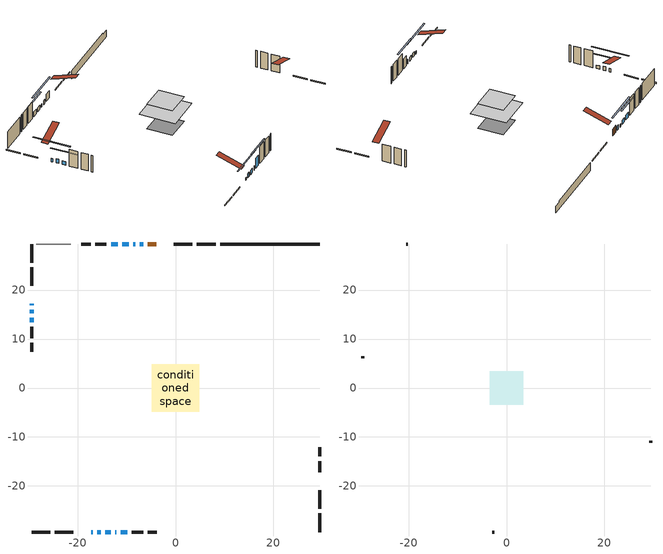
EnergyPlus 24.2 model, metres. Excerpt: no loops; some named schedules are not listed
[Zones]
conditioned space
 floor adiabatic (AdiabaticFloorConstruction): -4.88,-4.88 -4.88,4.88 4.88,4.88 4.88,-4.88 z3.33
 floor foundation (Slab1 construction): -3.42,-3.42 -3.42,3.42 3.42,3.42 3.42,-3.42 z-1.4
 wall outside (RimJoist1 construction): 8.21,29.39 4.38,29.39 / -29.39,-29.39 -25.55,-29.39 / -29.39,29.39 -29.39,25.55 / 29.39,-29.39 29.39,-25.55 z0.89:1.19
 wall outside (RimJoist2 construction): 3.45,29.39 -0.35,29.39 / -24.62,-29.39 -20.83,-29.39 / -29.39,24.62 -29.39,20.83 / 29.39,-24.62 29.39,-20.83 z0.89:1.19
 wall outside (AdiabaticWallConstruction 1): -3.98,29.39 -5.7,29.39 z0.89:2.92
 wall outside (AdiabaticWallConstruction): -6.63,29.39 -7.34,29.39 / -9.53,29.39 -10.83,29.39 / -15.94,-29.39 -15.27,-29.39 / -14.35,-29.39 -13.26,-29.39 / -12.33,-29.39 -12.12,-29.39 / -29.39,15.94 -29.39,15.27 z0.89:2.11; -8.26,29.39 -8.6,29.39 / -17.2,-29.39 -16.86,-29.39 z0.89:1.68; -29.39,17.2 -29.39,16.86 / -29.39,14.35 -29.39,13.4 z0.89:1.9; -11.2,-29.39 -9.82,-29.39 z0.89:3.76; -11.75,29.39 -13.16,29.39 z0.89:2.29
 wall outside (Wall1 construction): -14.09,29.39 -16.39,29.39 / -8.89,-29.39 -6.6,-29.39 / -29.39,12.47 -29.39,10.17 / 29.39,-17.2 29.39,-14.9 z0.89:5.77
 wall outside (Wall2 construction): -17.32,29.39 -19.18,29.39 / -5.67,-29.39 -3.8,-29.39 / -29.39,9.24 -29.39,7.37 / 29.39,-13.97 29.39,-12.1 z0.89:5.77
 wall foundation (FoundationWall1 construction): 9.14,29.39,-1.4 9.14,29.39,0.89 27.36,29.39,0.89 27.36,29.39,0.46 29.39,29.39,0.46 29.39,29.39,-1.4
 wall adiabatic (Wall4 construction): -21.41,29.39 -28.46,29.39 z0.89:5.77
 window (WindowConstruction): -6.63,29.39 -7.33,29.39 z0.89:2.11
 window (WindowConstruction 9): -8.26,29.39 -8.6,29.39 z0.89:1.68
 window (WindowConstruction 10): -17.2,-29.39 -16.86,-29.39 z0.89:1.68
 window (WindowConstruction 11): -29.39,17.2 -29.39,16.86 z0.89:1.9
 window (WindowConstruction 1): -9.53,29.39 -10.83,29.39 z0.89:2.11
 window (WindowConstruction 2): -15.94,-29.39 -15.27,-29.39 z0.89:2.11
 window (WindowConstruction 3): -14.35,-29.39 -13.26,-29.39 z0.89:2.11
 window (WindowConstruction 4): -12.33,-29.39 -12.12,-29.39 z0.89:2.11
 window (WindowConstruction 5): -29.39,15.94 -29.39,15.27 z0.89:2.11
 window (WindowConstruction 6): -11.2,-29.39 -9.82,-29.39 z0.89:3.76
 window (WindowConstruction 7): -29.39,14.35 -29.39,13.4 z0.89:1.9
 window (WindowConstruction 8): -11.76,29.39 -13.16,29.39 z0.89:2.29
 door (Door): -3.98,29.39 -5.7,29.39 z0.89:2.92
 ceiling adiabatic (AdiabaticFloorConstruction): 4.88,-4.88 4.88,4.88 -4.88,4.88 -4.88,-4.88 z3.33
attic - vented
 floor to conditioned space (Floor1 construction Reversed): -3.45,-3.45 -3.45,3.45 3.45,3.45 3.45,-3.45 z5.77
 wall outside (Wall3 construction): -20.11,29.39 -20.48,29.39 / -2.87,-29.39 -2.5,-29.39 / -29.39,6.44 -29.39,6.08 / 29.39,-11.17 29.39,-10.81 z0.89:5.77
 roof outside (Roof1 construction): -3.05,29.39,5.77 -3.05,22.67,8.01 -1.28,22.67,8.01 -1.28,29.39,5.77; -18.13,-29.39,5.77 -18.13,-22.67,8.01 -19.9,-22.67,8.01 -19.9,-29.39,5.77; -29.39,18.13,5.77 -22.67,18.13,8.01 -22.67,19.9,8.01 -29.39,19.9,5.77; 29.39,-18.13,5.77 22.67,-18.13,8.01 22.67,-19.9,8.01 29.39,-19.9,5.77
shading: -13.51,29.39 -3.35,29.39 -3.35,29.69 -13.51,29.69 z6.59; -11.95,-29.39 -22.11,-29.39 -22.11,-29.69 -11.95,-29.69 z6.59; -29.39,11.95 -29.39,22.11 -29.69,22.11 -29.69,11.95 z6.81; -6.75,-29.39 -14.27,-29.39 -14.27,-29.69 -6.75,-29.69 z6.83; -29.39,10.32 -29.39,17.42 -29.69,17.42 -29.69,10.32 z4.97; -16.24,29.39 -8.68,29.39 -8.68,29.69 -16.24,29.69 z5.37
[Building]
Building 1: Terrain=Suburbs
[Site:Location]
Montreal Intl AP_QC: Latitude {deg}=45.47; Longitude {deg}=-73.74; Time Zone {hr}=-5; Elevation {m}=36; Keep Site Location Information=Yes
[Site:GroundTemperature:Shallow]
2.07863, -0.316383, -0.508184, 0.628371, 5.19101, 9.73239, 13.6695, 16.1636, 16.3755, 14.347, 10.5102, 6.10817
[Site:WaterMainsTemperature]
Calculation Method=Schedule; Temperature Schedule=mains temperature schedule
[Material] Roughness=Rough; Thermal Absorptance=0.9
Name | Thickness {m} | Conductivity {W/m-K} | Density {kg/m3} | Specific Heat {J/kg-K} | Solar Absorptance | Visible Absorptance
asphalt or fiberglass shingles | 0.00635 | 0.162714 | 1121.4 | 1465.45 | 0.4 | 0.4
ceiling loosefill ins | 0.169333 | 0.0480833 | 16.02 | 1046.75 | 0.7 | 0.7
ceiling stud and cavity | 0.1397 | 0.151986 | 65.682 | 1177.47 | 0.7 | 0.7
concrete 4.0 in. | 0.1016 | 1.803125 | 2242.8 | 837.4 | 0.7 | 0.7
concrete 8.0 in. | 0.2032 | 1.803125 | 2242.8 | 837.4 | 0.7 | 0.7
door material | 0.04445 | 0.053851 | 512.64 | 1214.23 | 0.7 | 0.7
exterior vertical ins | 0.00825162 | 0.029427 | 32.04 | 1214.23 | 0.7 | 0.7
floor covering | 0.0127 | 0.0433444 | 54.468 | 1339.84 | 0.6 | 0.6
floor rigid ins; wall rigid ins | 0.512978 | 0.029427 | 32.04 | 1214.23 | 0.7 | 0.7
floor stud and cavity | 0.1397 | 1.75129 | 37.0049 | 1207.88 | 0.7 | 0.7
furniture material conditioned space 1 | 0.1524 | 0.115458 | 640.8 | 1214.23 | 0.6 | 0.6
gypsum board | 0.00254 | 0.160291 | 801 | 837.4 | 0.6 | 0.6
gypsum board 1 | 0.0127 | 0.160291 | 801 | 837.4 | 0.6 | 0.6
gypsum board 2 | 0.0127 | 0.160291 | 801 | 837.4 | 0.7 | 0.7
osb sheathing 0.5 in. | 0.0127 | 0.115458 | 512.64 | 1214.23 | 0.4 | 0.4
osb sheathing 0.75 in. | 0.01905 | 0.115458 | 512.64 | 1214.23 | 0.7 | 0.7
osb sheathing 2.0 in. | 0.0508 | 0.115458 | 512.64 | 1214.23 | 0.7 | 0.7
rim joist stud and cavity | 0.0508 | 0.0452492 | 125.044 | 1163.47 | 0.6 | 0.6
rim joist stud and cavity 1 | 0.0508 | 0.182071 | 50.32683 | 1063.81 | 0.6 | 0.6
wall stud and cavity | 0.0889 | 0.203401 | 50.32683 | 1063.81 | 0.7 | 0.7
wall stud and cavity 1 | 0.0889 | 0.202585 | 50.32683 | 1063.81 | 0.7 | 0.7
wall stud and cavity 2 | 0.0889 | 6.9971 | 50.32683 | 1063.81 | 0.6 | 0.6
wall stud and cavity 3 | 0.1397 | 0.686698 | 139.0536 | 1170.24 | 0.7 | 0.7
wall stud and cavity 4 | 0.0889 | 0.380278 | 52.3479 | 1209.89 | 0.7 | 0.7
wall stud and cavity 5 | 0.0889 | 0.391764 | 83.0341 | 1211.67 | 0.7 | 0.7
wood siding | 0.00254 | 0.102417 | 544.68 | 1172.36 | 0.4 | 0.4
wood siding 1; wood siding 2; wood siding 3 | 0.0254 | 0.102417 | 544.68 | 1172.36 | 0.7 | 0.7
[WindowMaterial:SimpleGlazingSystem]
Name | U-Factor {W/m2-K} | Solar Heat Gain Coefficient
WindowMaterial | 4.89671 | 0.64
WindowMaterial 1 | 4.38966 | 0.67
WindowMaterial 2 | 4.96995 | 0.64
WindowMaterial 3 | 4.49641 | 0.67
WindowMaterial 4 | 6.50188 | 0.55
WindowMaterial 5 | 3.82357 | 0.7
WindowMaterial 6 | 4.81665 | 0.65
WindowMaterial 7 | 4.244305 | 0.68
WindowMaterial 8 | 6.39797 | 0.56
WindowMaterial 9 | 6.1612 | 0.57
[Construction]
AdiabaticFloorConstruction: floor stud and cavity, floor rigid ins, osb sheathing 0.75 in., floor covering
AdiabaticWallConstruction: wood siding 2, wall rigid ins, wall stud and cavity 4, gypsum board 1
AdiabaticWallConstruction 1: wood siding 3, wall rigid ins, wall stud and cavity 4, gypsum board 1
Door: door material
Floor1 construction Reversed: gypsum board 1, ceiling stud and cavity, ceiling loosefill ins
FoundationWall1 construction: concrete 8.0 in., gypsum board 2
furniture construction conditioned space 1: furniture material conditioned space 1
PartitionWallConstruction: gypsum board 1, wall stud and cavity 5, gypsum board 1
RimJoist1 construction: wood siding 1, osb sheathing 2.0 in., rim joist stud and cavity
RimJoist2 construction: wood siding 1, rim joist stud and cavity 1
Roof1 construction: asphalt or fiberglass shingles
Slab1 construction: concrete 4.0 in.
Wall1 construction: wood siding, wall stud and cavity, gypsum board
Wall2 construction: wood siding, wall stud and cavity 1, gypsum board
Wall3 construction: wood siding, wall stud and cavity 2
Wall4 construction: osb sheathing 0.5 in., wall stud and cavity 3, gypsum board 1
WindowConstruction: WindowMaterial
WindowConstruction 1: WindowMaterial 1
WindowConstruction 10; WindowConstruction 9: WindowMaterial 8
WindowConstruction 11: WindowMaterial 9
WindowConstruction 2; WindowConstruction 5: WindowMaterial 2
WindowConstruction 3: WindowMaterial 3
WindowConstruction 4: WindowMaterial 4
WindowConstruction 6: WindowMaterial 5
WindowConstruction 7: WindowMaterial 6
WindowConstruction 8: WindowMaterial 7
[Zone] Multiplier=1; Part of Total Floor Area=Yes
Name | Volume {m3}
attic - vented | 17.2703
conditioned space | 352.3
[Space]
Name | Zone | Volume {m3}
attic - vented 1 | attic - vented | 17.2703
conditioned space 1 | conditioned space | 352.3
[ZoneInfiltration:EffectiveLeakageArea]
infil attic - vented 1: Zone or Space=attic - vented 1; Schedule=Always On Discrete; Effective Air Leakage Area {cm2}=1901.2; Stack Coefficient=0.000494773; Wind Coefficient=1.50288e-05
[ZoneMixing]
whole house fan mix: Zone or Space=attic - vented; Schedule=Always On Continuous; Design Flow Rate Calculation Method=Flow/Zone; Design Flow Rate {m3/s}=0; Source Zone or Space=conditioned space
[SurfaceProperty:ExposedFoundationPerimeter]
Slab1: Exposed Perimeter Calculation Method=TotalExposedPerimeter; Total Exposed Perimeter {m}=20.248
[InternalMass] Zone or ZoneList=conditioned space; Space or SpaceList=conditioned space 1
Name | Construction | Surface Area {m2}
furniture mass conditioned space 1 | furniture construction conditioned space 1 | 56.76
partition wall mass | PartitionWallConstruction | 141.9
[Lights]
interior lighting: Zone or ZoneList or Space or SpaceList=conditioned space 1; Schedule=interior lighting schedule; Design Level Calculation Method=LightingLevel; Lighting Level {W}=343.2; Return Air Fraction=0; Fraction Radiant=0.6; Fraction Visible=0.2; Fraction Replaceable=1
[People]
occupants: Zone or ZoneList or Space or SpaceList=conditioned space 1; Number of People Schedule=occupants schedule; Number of People Calculation Method=People; Number of People=3; Fraction Radiant=0.314171; Sensible Heat Fraction=0.56303; Activity Level Schedule=occupants activity schedule; Carbon Dioxide Generation Rate {m3/s-W}=0; Enable ASHRAE 55 Comfort Warnings=No; Mean Radiant Temperature Calculation Type=EnclosureAveraged
[ElectricEquipment] Zone or ZoneList or Space or SpaceList=conditioned space 1; Design Level Calculation Method=EquipmentLevel
Name | Schedule | Design Level {W} | Fraction Latent | Fraction Radiant | Fraction Lost
clothes dryer | clothes dryer schedule | 140.772 | 0.015 | 0.081 | 0.85
clothes washer | clothes washer schedule | 32.1985 | 0.03 | 0.162 | 0.7
cooking range | cooking range schedule | 208.969 | 0.08 | 0.432 | 0.2
dishwasher | dishwasher schedule | 66.8632 | 0.3 | 0.18 | 0.4
fridge | fridge schedule | 72.9452 | 0 | 0.6 | 0
mech vent bath fan 0 | mech vent bath fan 0 schedule | 50.2 | 0 | 0 | 1
mech vent bath fan 1 | mech vent bath fan 1 schedule | 50.2 | 0 | 0 | 1
mech vent house fan | mech vent house fan schedule | 0 | 0 | 0 | 1
mech vent house fan cfis | mech vent house fan cfis schedule | 0 | 0 | 0 | 0
mech vent range fan 0 | mech vent range fan 0 schedule | 57 | 0 | 0 | 1
misc plug loads | misc plug loads schedule | 494.7 | 0.045 | 0.513 | 0.1
whole house fan | Always On Discrete | 0 | 0 | 0 | 1
[OtherEquipment] Zone or ZoneList or Space or SpaceList=conditioned space 1; Design Level Calculation Method=EquipmentLevel
Name | Fuel Type | Schedule | Design Level {W} | Fraction Latent | Fraction Radiant | Fraction Lost
clothes dryer 1 | Electricity | clothes dryer schedule | 0 | 0.015 | 0.081 | 0.85
cooking range 1 | Electricity | cooking range schedule | 0 | 0.08 | 0.432 | 0.2
general water use latent | None | general water use schedule | 59.3978 | 1 | 0 | 0
general water use sensible | None | general water use schedule | -58.539 | 0 | 0.6 | 0
mech vent house fan latent load | None | Always On Discrete | 0 | 1 | 0 | 0
mech vent house fan sensible load | None | Always On Discrete | 0 | 0 | 0 | 0
water heater energy adjustment1 | Electricity | Always On Discrete | 0.01 | 0 | 0 | 1
[ZoneInfiltration:DesignFlowRate] Zone or ZoneList or Space or SpaceList=conditioned space 1; Schedule=Always On Discrete; Design Flow Rate Calculation Method=Flow/Zone; Design Flow Rate {m3/s}=0
infil flow; natural vent flow; whole house fan flow
[Foundation:Kiva]
Foundation Kiva 1: Initial Indoor Air Temperature {C}=18; Wall Height Above Grade {m}=0.889986; Wall Depth Below Slab {m}=0.2032; Custom Block Material Name 1=exterior vertical ins; Custom Block Depth 1 {m}=2.28999; Custom Block X Position 1 {m}=0.2159; Custom Block Z Position 1 {m}=0
[Foundation:Kiva:Settings]
Soil Conductivity {W/m-K}=0.849921; Soil Density {kg/m3}=1842.3; Soil Specific Heat {J/kg-K}=418.7; Ground Solar Absorptivity=0.9; Ground Thermal Absorptivity=0.9; Ground Surface Roughness {m}=0.03; Far-Field Width {m}=40; Deep-Ground Boundary Condition=ZeroFlux; Deep-Ground Depth {m}=40; Minimum Cell Dimension {m}=0.2; Maximum Cell Growth Coefficient=3; Simulation Timestep=Timestep
[Exterior:Lights]
exterior lighting: Schedule=exterior lighting schedule; Design Level {W}=75.6
[Schedule:Constant]
Name | Hourly Value
Always On Continuous; mech vent house fan schedule; mech vent house fan cfis schedule; Always On Discrete | 1
occupants activity schedule | 117.228
fridge schedule | 0
[Schedule:Week:Daily]
interior lighting schedule Week Rule - Jan1-Jan27: interior lighting schedule day, interior lighting schedule day, interior lighting schedule day, interior lighting schedule day, interior lighting schedule day, interior lighting schedule day, interior lighting schedule day, interior lighting schedule default day, interior lighting schedule default day, interior lighting schedule default day, interior lighting schedule default day, interior lighting schedule default day
interior lighting schedule Week Rule - Jan28-Feb3: interior lighting schedule day, interior lighting schedule day, interior lighting schedule day, interior lighting schedule day, interior lighting schedule day 1, interior lighting schedule day 1, interior lighting schedule day 1, interior lighting schedule default day, interior lighting schedule default day, interior lighting schedule default day, interior lighting schedule default day, interior lighting schedule default day
interior lighting schedule Week Rule - Feb4-Feb24: interior lighting schedule day 1, interior lighting schedule day 1, interior lighting schedule day 1, interior lighting schedule day 1, interior lighting schedule day 1, interior lighting schedule day 1, interior lighting schedule day 1, interior lighting schedule default day, interior lighting schedule default day, interior lighting schedule default day, interior lighting schedule default day, interior lighting schedule default day
interior lighting schedule Week Rule - Feb25-Mar3: interior lighting schedule day 1, interior lighting schedule day 1, interior lighting schedule day 1, interior lighting schedule day 1, interior lighting schedule day 2, interior lighting schedule day 2, interior lighting schedule day 2, interior lighting schedule default day, interior lighting schedule default day, interior lighting schedule default day, interior lighting schedule default day, interior lighting schedule default day
interior lighting schedule Week Rule - Mar4-Mar31: interior lighting schedule day 2, interior lighting schedule day 2, interior lighting schedule day 2, interior lighting schedule day 2, interior lighting schedule day 2, interior lighting schedule day 2, interior lighting schedule day 2, interior lighting schedule default day, interior lighting schedule default day, interior lighting schedule default day, interior lighting schedule default day, interior lighting schedule default day
interior lighting schedule Week Rule - Apr1-Apr28: interior lighting schedule day 3, interior lighting schedule day 3, interior lighting schedule day 3, interior lighting schedule day 3, interior lighting schedule day 3, interior lighting schedule day 3, interior lighting schedule day 3, interior lighting schedule default day, interior lighting schedule default day, interior lighting schedule default day, interior lighting schedule default day, interior lighting schedule default day
interior lighting schedule Week Rule - Apr29-May5: interior lighting schedule day 3, interior lighting schedule day 3, interior lighting schedule day 4, interior lighting schedule day 4, interior lighting schedule day 4, interior lighting schedule day 4, interior lighting schedule day 4, interior lighting schedule default day, interior lighting schedule default day, interior lighting schedule default day, interior lighting schedule default day, interior lighting schedule default day
interior lighting schedule Week Rule - May6-May26: interior lighting schedule day 4, interior lighting schedule day 4, interior lighting schedule day 4, interior lighting schedule day 4, interior lighting schedule day 4, interior lighting schedule day 4, interior lighting schedule day 4, interior lighting schedule default day, interior lighting schedule default day, interior lighting schedule default day, interior lighting schedule default day, interior lighting schedule default day
interior lighting schedule Week Rule - May27-Jun2: interior lighting schedule day 4, interior lighting schedule day 4, interior lighting schedule day 4, interior lighting schedule day 4, interior lighting schedule day 4, interior lighting schedule day 5, interior lighting schedule day 5, interior lighting schedule default day, interior lighting schedule default day, interior lighting schedule default day, interior lighting schedule default day, interior lighting schedule default day
interior lighting schedule Week Rule - Jun3-Jun30: interior lighting schedule day 5, interior lighting schedule day 5, interior lighting schedule day 5, interior lighting schedule day 5, interior lighting schedule day 5, interior lighting schedule day 5, interior lighting schedule day 5, interior lighting schedule default day, interior lighting schedule default day, interior lighting schedule default day, interior lighting schedule default day, interior lighting schedule default day
interior lighting schedule Week Rule - Jul1-Jul28: interior lighting schedule day 6, interior lighting schedule day 6, interior lighting schedule day 6, interior lighting schedule day 6, interior lighting schedule day 6, interior lighting schedule day 6, interior lighting schedule day 6, interior lighting schedule default day, interior lighting schedule default day, interior lighting schedule default day, interior lighting schedule default day, interior lighting schedule default day
interior lighting schedule Week Rule - Jul29-Aug4: interior lighting schedule day 6, interior lighting schedule day 6, interior lighting schedule day 6, interior lighting schedule day 7, interior lighting schedule day 7, interior lighting schedule day 7, interior lighting schedule day 7, interior lighting schedule default day, interior lighting schedule default day, interior lighting schedule default day, interior lighting schedule default day, interior lighting schedule default day
interior lighting schedule Week Rule - Aug5-Aug25: interior lighting schedule day 7, interior lighting schedule day 7, interior lighting schedule day 7, interior lighting schedule day 7, interior lighting schedule day 7, interior lighting schedule day 7, interior lighting schedule day 7, interior lighting schedule default day, interior lighting schedule default day, interior lighting schedule default day, interior lighting schedule default day, interior lighting schedule default day
interior lighting schedule Week Rule - Aug26-Sep1: interior lighting schedule day 7, interior lighting schedule day 7, interior lighting schedule day 7, interior lighting schedule day 7, interior lighting schedule day 7, interior lighting schedule day 7, interior lighting schedule day 8, interior lighting schedule default day, interior lighting schedule default day, interior lighting schedule default day, interior lighting schedule default day, interior lighting schedule default day
interior lighting schedule Week Rule - Sep2-Sep29: interior lighting schedule day 8, interior lighting schedule day 8, interior lighting schedule day 8, interior lighting schedule day 8, interior lighting schedule day 8, interior lighting schedule day 8, interior lighting schedule day 8, interior lighting schedule default day, interior lighting schedule default day, interior lighting schedule default day, interior lighting schedule default day, interior lighting schedule default day
interior lighting schedule Week Rule - Sep30-Oct6: interior lighting schedule day 8, interior lighting schedule day 9, interior lighting schedule day 9, interior lighting schedule day 9, interior lighting schedule day 9, interior lighting schedule day 9, interior lighting schedule day 9, interior lighting schedule default day, interior lighting schedule default day, interior lighting schedule default day, interior lighting schedule default day, interior lighting schedule default day
interior lighting schedule Week Rule - Oct7-Oct27: interior lighting schedule day 9, interior lighting schedule day 9, interior lighting schedule day 9, interior lighting schedule day 9, interior lighting schedule day 9, interior lighting schedule day 9, interior lighting schedule day 9, interior lighting schedule default day, interior lighting schedule default day, interior lighting schedule default day, interior lighting schedule default day, interior lighting schedule default day
interior lighting schedule Week Rule - Oct28-Nov3: interior lighting schedule day 9, interior lighting schedule day 9, interior lighting schedule day 9, interior lighting schedule day 9, interior lighting schedule day 10, interior lighting schedule day 10, interior lighting schedule day 10, interior lighting schedule default day, interior lighting schedule default day, interior lighting schedule default day, interior lighting schedule default day, interior lighting schedule default day
interior lighting schedule Week Rule - Nov4-Nov24: interior lighting schedule day 10, interior lighting schedule day 10, interior lighting schedule day 10, interior lighting schedule day 10, interior lighting schedule day 10, interior lighting schedule day 10, interior lighting schedule day 10, interior lighting schedule default day, interior lighting schedule default day, interior lighting schedule default day, interior lighting schedule default day, interior lighting schedule default day
interior lighting schedule Week Rule - Nov25-Dec1: interior lighting schedule day 10, interior lighting schedule day 10, interior lighting schedule day 10, interior lighting schedule day 10, interior lighting schedule day 10, interior lighting schedule day 10, interior lighting schedule day 11, interior lighting schedule default day, interior lighting schedule default day, interior lighting schedule default day, interior lighting schedule default day, interior lighting schedule default day
interior lighting schedule Week Rule - Dec2-Dec31: interior lighting schedule day 11, interior lighting schedule day 11, interior lighting schedule day 11, interior lighting schedule day 11, interior lighting schedule day 11, interior lighting schedule day 11, interior lighting schedule day 11, interior lighting schedule default day, interior lighting schedule default day, interior lighting schedule default day, interior lighting schedule default day, interior lighting schedule default day
occupants schedule Week Rule - Jan1-Dec31: occupants schedule day, occupants schedule day, occupants schedule day, occupants schedule day, occupants schedule day, occupants schedule day, occupants schedule day, occupants schedule default day, occupants schedule default day, occupants schedule default day, occupants schedule default day, occupants schedule default day
clothes dryer schedule Week Rule - Jan1-Dec31: clothes dryer schedule day, clothes dryer schedule day, clothes dryer schedule day, clothes dryer schedule day, clothes dryer schedule day, clothes dryer schedule day, clothes dryer schedule day, clothes dryer schedule default day, clothes dryer schedule default day, clothes dryer schedule default day, clothes dryer schedule default day, clothes dryer schedule default day
clothes washer schedule Week Rule - Jan1-Dec31: clothes washer schedule day, clothes washer schedule day, clothes washer schedule day, clothes washer schedule day, clothes washer schedule day, clothes washer schedule day, clothes washer schedule day, clothes washer schedule default day, clothes washer schedule default day, clothes washer schedule default day, clothes washer schedule default day, clothes washer schedule default day
cooking range schedule Week Rule - Jan1-Dec31: cooking range schedule day, cooking range schedule day, cooking range schedule day, cooking range schedule day, cooking range schedule day, cooking range schedule day, cooking range schedule day, cooking range schedule default day, cooking range schedule default day, cooking range schedule default day, cooking range schedule default day, cooking range schedule default day
dishwasher schedule Week Rule - Jan1-Dec31: dishwasher schedule day, dishwasher schedule day, dishwasher schedule day, dishwasher schedule day, dishwasher schedule day, dishwasher schedule day, dishwasher schedule day, dishwasher schedule default day, dishwasher schedule default day, dishwasher schedule default day, dishwasher schedule default day, dishwasher schedule default day
mech vent bath fan 0 schedule Week Rule - Jan1-Dec31: mech vent bath fan 0 schedule day, mech vent bath fan 0 schedule day, mech vent bath fan 0 schedule day, mech vent bath fan 0 schedule day, mech vent bath fan 0 schedule day, mech vent bath fan 0 schedule day, mech vent bath fan 0 schedule day, mech vent bath fan 0 schedule default day, mech vent bath fan 0 schedule default day, mech vent bath fan 0 schedule default day, mech vent bath fan 0 schedule default day, mech vent bath fan 0 schedule default day
mech vent bath fan 1 schedule Week Rule - Jan1-Dec31: mech vent bath fan 1 schedule day, mech vent bath fan 1 schedule day, mech vent bath fan 1 schedule day, mech vent bath fan 1 schedule day, mech vent bath fan 1 schedule day, mech vent bath fan 1 schedule day, mech vent bath fan 1 schedule day, mech vent bath fan 1 schedule default day, mech vent bath fan 1 schedule default day, mech vent bath fan 1 schedule default day, mech vent bath fan 1 schedule default day, mech vent bath fan 1 schedule default day
mech vent range fan 0 schedule Week Rule - Jan1-Dec31: mech vent range fan 0 schedule day, mech vent range fan 0 schedule day, mech vent range fan 0 schedule day, mech vent range fan 0 schedule day, mech vent range fan 0 schedule day, mech vent range fan 0 schedule day, mech vent range fan 0 schedule day, mech vent range fan 0 schedule default day, mech vent range fan 0 schedule default day, mech vent range fan 0 schedule default day, mech vent range fan 0 schedule default day, mech vent range fan 0 schedule default day
misc plug loads schedule Week Rule - Jan1-Dec31: misc plug loads schedule day, misc plug loads schedule day, misc plug loads schedule day, misc plug loads schedule day, misc plug loads schedule day, misc plug loads schedule day, misc plug loads schedule day, misc plug loads schedule default day, misc plug loads schedule default day, misc plug loads schedule default day, misc plug loads schedule default day, misc plug loads schedule default day
general water use schedule Week Rule - Jan1-Dec31: general water use schedule day, general water use schedule day, general water use schedule day, general water use schedule day, general water use schedule day, general water use schedule day, general water use schedule day, general water use schedule default day, general water use schedule default day, general water use schedule default day, general water use schedule default day, general water use schedule default day
exterior lighting schedule Week Rule - Jan1-Jan27: exterior lighting schedule day, exterior lighting schedule day, exterior lighting schedule day, exterior lighting schedule day, exterior lighting schedule day, exterior lighting schedule day, exterior lighting schedule day, exterior lighting schedule default day, exterior lighting schedule default day, exterior lighting schedule default day, exterior lighting schedule default day, exterior lighting schedule default day
exterior lighting schedule Week Rule - Jan28-Feb3: exterior lighting schedule day, exterior lighting schedule day, exterior lighting schedule day, exterior lighting schedule day, exterior lighting schedule day 1, exterior lighting schedule day 1, exterior lighting schedule day 1, exterior lighting schedule default day, exterior lighting schedule default day, exterior lighting schedule default day, exterior lighting schedule default day, exterior lighting schedule default day
exterior lighting schedule Week Rule - Feb4-Feb24: exterior lighting schedule day 1, exterior lighting schedule day 1, exterior lighting schedule day 1, exterior lighting schedule day 1, exterior lighting schedule day 1, exterior lighting schedule day 1, exterior lighting schedule day 1, exterior lighting schedule default day, exterior lighting schedule default day, exterior lighting schedule default day, exterior lighting schedule default day, exterior lighting schedule default day
exterior lighting schedule Week Rule - Feb25-Mar3: exterior lighting schedule day 1, exterior lighting schedule day 1, exterior lighting schedule day 1, exterior lighting schedule day 1, exterior lighting schedule day 2, exterior lighting schedule day 2, exterior lighting schedule day 2, exterior lighting schedule default day, exterior lighting schedule default day, exterior lighting schedule default day, exterior lighting schedule default day, exterior lighting schedule default day
exterior lighting schedule Week Rule - Mar4-Mar31: exterior lighting schedule day 2, exterior lighting schedule day 2, exterior lighting schedule day 2, exterior lighting schedule day 2, exterior lighting schedule day 2, exterior lighting schedule day 2, exterior lighting schedule day 2, exterior lighting schedule default day, exterior lighting schedule default day, exterior lighting schedule default day, exterior lighting schedule default day, exterior lighting schedule default day
exterior lighting schedule Week Rule - Apr1-Apr28: exterior lighting schedule day 3, exterior lighting schedule day 3, exterior lighting schedule day 3, exterior lighting schedule day 3, exterior lighting schedule day 3, exterior lighting schedule day 3, exterior lighting schedule day 3, exterior lighting schedule default day, exterior lighting schedule default day, exterior lighting schedule default day, exterior lighting schedule default day, exterior lighting schedule default day
exterior lighting schedule Week Rule - Apr29-May5: exterior lighting schedule day 3, exterior lighting schedule day 3, exterior lighting schedule day 4, exterior lighting schedule day 4, exterior lighting schedule day 4, exterior lighting schedule day 4, exterior lighting schedule day 4, exterior lighting schedule default day, exterior lighting schedule default day, exterior lighting schedule default day, exterior lighting schedule default day, exterior lighting schedule default day
exterior lighting schedule Week Rule - May6-May26: exterior lighting schedule day 4, exterior lighting schedule day 4, exterior lighting schedule day 4, exterior lighting schedule day 4, exterior lighting schedule day 4, exterior lighting schedule day 4, exterior lighting schedule day 4, exterior lighting schedule default day, exterior lighting schedule default day, exterior lighting schedule default day, exterior lighting schedule default day, exterior lighting schedule default day
exterior lighting schedule Week Rule - May27-Jun2: exterior lighting schedule day 4, exterior lighting schedule day 4, exterior lighting schedule day 4, exterior lighting schedule day 4, exterior lighting schedule day 4, exterior lighting schedule day 5, exterior lighting schedule day 5, exterior lighting schedule default day, exterior lighting schedule default day, exterior lighting schedule default day, exterior lighting schedule default day, exterior lighting schedule default day
exterior lighting schedule Week Rule - Jun3-Jun30: exterior lighting schedule day 5, exterior lighting schedule day 5, exterior lighting schedule day 5, exterior lighting schedule day 5, exterior lighting schedule day 5, exterior lighting schedule day 5, exterior lighting schedule day 5, exterior lighting schedule default day, exterior lighting schedule default day, exterior lighting schedule default day, exterior lighting schedule default day, exterior lighting schedule default day
exterior lighting schedule Week Rule - Jul1-Jul28: exterior lighting schedule day 6, exterior lighting schedule day 6, exterior lighting schedule day 6, exterior lighting schedule day 6, exterior lighting schedule day 6, exterior lighting schedule day 6, exterior lighting schedule day 6, exterior lighting schedule default day, exterior lighting schedule default day, exterior lighting schedule default day, exterior lighting schedule default day, exterior lighting schedule default day
exterior lighting schedule Week Rule - Jul29-Aug4: exterior lighting schedule day 6, exterior lighting schedule day 6, exterior lighting schedule day 6, exterior lighting schedule day 7, exterior lighting schedule day 7, exterior lighting schedule day 7, exterior lighting schedule day 7, exterior lighting schedule default day, exterior lighting schedule default day, exterior lighting schedule default day, exterior lighting schedule default day, exterior lighting schedule default day
exterior lighting schedule Week Rule - Aug5-Aug25: exterior lighting schedule day 7, exterior lighting schedule day 7, exterior lighting schedule day 7, exterior lighting schedule day 7, exterior lighting schedule day 7, exterior lighting schedule day 7, exterior lighting schedule day 7, exterior lighting schedule default day, exterior lighting schedule default day, exterior lighting schedule default day, exterior lighting schedule default day, exterior lighting schedule default day
exterior lighting schedule Week Rule - Aug26-Sep1: exterior lighting schedule day 7, exterior lighting schedule day 7, exterior lighting schedule day 7, exterior lighting schedule day 7, exterior lighting schedule day 7, exterior lighting schedule day 7, exterior lighting schedule day 8, exterior lighting schedule default day, exterior lighting schedule default day, exterior lighting schedule default day, exterior lighting schedule default day, exterior lighting schedule default day
exterior lighting schedule Week Rule - Sep2-Sep29: exterior lighting schedule day 8, exterior lighting schedule day 8, exterior lighting schedule day 8, exterior lighting schedule day 8, exterior lighting schedule day 8, exterior lighting schedule day 8, exterior lighting schedule day 8, exterior lighting schedule default day, exterior lighting schedule default day, exterior lighting schedule default day, exterior lighting schedule default day, exterior lighting schedule default day
exterior lighting schedule Week Rule - Sep30-Oct6: exterior lighting schedule day 8, exterior lighting schedule day 9, exterior lighting schedule day 9, exterior lighting schedule day 9, exterior lighting schedule day 9, exterior lighting schedule day 9, exterior lighting schedule day 9, exterior lighting schedule default day, exterior lighting schedule default day, exterior lighting schedule default day, exterior lighting schedule default day, exterior lighting schedule default day
exterior lighting schedule Week Rule - Oct7-Oct27: exterior lighting schedule day 9, exterior lighting schedule day 9, exterior lighting schedule day 9, exterior lighting schedule day 9, exterior lighting schedule day 9, exterior lighting schedule day 9, exterior lighting schedule day 9, exterior lighting schedule default day, exterior lighting schedule default day, exterior lighting schedule default day, exterior lighting schedule default day, exterior lighting schedule default day
[Schedule:Year]
interior lighting schedule: interior lighting schedule Week Rule - Jan1-Jan27, 1, 1, 1, 27, interior lighting schedule Week Rule - Jan28-Feb3, 1, 28, 2, 3, interior lighting schedule Week Rule - Feb4-Feb24, 2, 4, 2, 24, interior lighting schedule Week Rule - Feb25-Mar3, 2, 25, 3, 3, interior lighting schedule Week Rule - Mar4-Mar31, 3, 4, 3, 31, interior lighting schedule Week Rule - Apr1-Apr28, 4, 1, 4, 28, interior lighting schedule Week Rule - Apr29-May5, 4, 29, 5, 5, interior lighting schedule Week Rule - May6-May26, 5, 6, 5, 26, interior lighting schedule Week Rule - May27-Jun2, 5, 27, 6, 2, interior lighting schedule Week Rule - Jun3-Jun30, 6, 3, 6, 30, interior lighting schedule Week Rule - Jul1-Jul28, 7, 1, 7, 28, interior lighting schedule Week Rule - Jul29-Aug4, 7, 29, 8, 4, interior lighting schedule Week Rule - Aug5-Aug25, 8, 5, 8, 25, interior lighting schedule Week Rule - Aug26-Sep1, 8, 26, 9, 1, interior lighting schedule Week Rule - Sep2-Sep29, 9, 2, 9, 29, interior lighting schedule Week Rule - Sep30-Oct6, 9, 30, 10, 6, interior lighting schedule Week Rule - Oct7-Oct27, 10, 7, 10, 27, interior lighting schedule Week Rule - Oct28-Nov3, 10, 28, 11, 3, interior lighting schedule Week Rule - Nov4-Nov24, 11, 4, 11, 24, interior lighting schedule Week Rule - Nov25-Dec1, 11, 25, 12, 1, interior lighting schedule Week Rule - Dec2-Dec31, 12, 2, 12, 31
occupants schedule: occupants schedule Week Rule - Jan1-Dec31, 1, 1, 12, 31
clothes dryer schedule: clothes dryer schedule Week Rule - Jan1-Dec31, 1, 1, 12, 31
clothes washer schedule: clothes washer schedule Week Rule - Jan1-Dec31, 1, 1, 12, 31
cooking range schedule: cooking range schedule Week Rule - Jan1-Dec31, 1, 1, 12, 31
dishwasher schedule: dishwasher schedule Week Rule - Jan1-Dec31, 1, 1, 12, 31
mech vent bath fan 0 schedule: mech vent bath fan 0 schedule Week Rule - Jan1-Dec31, 1, 1, 12, 31
mech vent bath fan 1 schedule: mech vent bath fan 1 schedule Week Rule - Jan1-Dec31, 1, 1, 12, 31
mech vent range fan 0 schedule: mech vent range fan 0 schedule Week Rule - Jan1-Dec31, 1, 1, 12, 31
misc plug loads schedule: misc plug loads schedule Week Rule - Jan1-Dec31, 1, 1, 12, 31
general water use schedule: general water use schedule Week Rule - Jan1-Dec31, 1, 1, 12, 31
exterior lighting schedule: exterior lighting schedule Week Rule - Jan1-Jan27, 1, 1, 1, 27, exterior lighting schedule Week Rule - Jan28-Feb3, 1, 28, 2, 3, exterior lighting schedule Week Rule - Feb4-Feb24, 2, 4, 2, 24, exterior lighting schedule Week Rule - Feb25-Mar3, 2, 25, 3, 3, exterior lighting schedule Week Rule - Mar4-Mar31, 3, 4, 3, 31, exterior lighting schedule Week Rule - Apr1-Apr28, 4, 1, 4, 28, exterior lighting schedule Week Rule - Apr29-May5, 4, 29, 5, 5, exterior lighting schedule Week Rule - May6-May26, 5, 6, 5, 26, exterior lighting schedule Week Rule - May27-Jun2, 5, 27, 6, 2, exterior lighting schedule Week Rule - Jun3-Jun30, 6, 3, 6, 30, exterior lighting schedule Week Rule - Jul1-Jul28, 7, 1, 7, 28, exterior lighting schedule Week Rule - Jul29-Aug4, 7, 29, 8, 4, exterior lighting schedule Week Rule - Aug5-Aug25, 8, 5, 8, 25, exterior lighting schedule Week Rule - Aug26-Sep1, 8, 26, 9, 1, exterior lighting schedule Week Rule - Sep2-Sep29, 9, 2, 9, 29, exterior lighting schedule Week Rule - Sep30-Oct6, 9, 30, 10, 6, exterior lighting schedule Week Rule - Oct7-Oct27, 10, 7, 10, 27, exterior lighting schedule Week Rule - Oct28-Nov3, 10, 28, 11, 3, exterior lighting schedule Week Rule - Nov4-Nov24, 11, 4, 11, 24, exterior lighting schedule Week Rule - Nov25-Dec1, 11, 25, 12, 1, exterior lighting schedule Week Rule - Dec2-Dec31, 12, 2, 12, 31
[Schedule:Compact]
mains temperature schedule: Through: 01/01, For: AllDays, Until: 24:00, 6.56833, Through: 01/02, For: AllDays, Until: 24:00, 6.48722, Through: 01/03, For: AllDays, Until: 24:00, 6.40722, Through: 01/04, For: AllDays, Until: 24:00, 6.32889, Through: 01/05, For: AllDays, Until: 24:00, 6.25167, Through: 01/06, For: AllDays, Until: 24:00, 6.17611, Through: 01/07, For: AllDays, Until: 24:00, 6.10222, Through: 01/08, For: AllDays, Until: 24:00, 6.02944, Through: 01/09, For: AllDays, Until: 24:00, 5.95833, Through: 01/10, For: AllDays, Until: 24:00, 5.88889, Through: 01/11, For: AllDays, Until: 24:00, 5.82056, Through: 01/12, For: AllDays, Until: 24:00, 5.75444, Through: 01/13, For: AllDays, Until: 24:00, 5.68944, Through: 01/14, For: AllDays, Until: 24:00, 5.62611, Through: 01/15, For: AllDays, Until: 24:00, 5.56444, Through: 01/16, For: AllDays, Until: 24:00, 5.50444, Through: 01/17, For: AllDays, Until: 24:00, 5.44611, Through: 01/18, For: AllDays, Until: 24:00, 5.38944, Through: 01/19, For: AllDays, Until: 24:00, 5.33389, Through: 01/20, For: AllDays, Until: 24:00, 5.28111, Through: 01/21, For: AllDays, Until: 24:00, 5.22944, Through: 01/22, For: AllDays, Until: 24:00, 5.17944, Through: 01/23, For: AllDays, Until: 24:00, 5.13111, Through: 01/24, For: AllDays, Until: 24:00, 5.085, Through: 01/25, For: AllDays, Until: 24:00, 5.04056, Through: 01/26, For: AllDays, Until: 24:00, 4.99778, Through: 01/27, For: AllDays, Until: 24:00, 4.95667, Through: 01/28, For: AllDays, Until: 24:00, 4.91778, Through: 01/29, For: AllDays, Until: 24:00, 4.88056, Through: 01/30, For: AllDays, Until: 24:00, 4.845, Through: 01/31, For: AllDays, Until: 24:00, 4.81167, Through: 02/01, For: AllDays, Until: 24:00, 4.77944, Through: 02/02, For: AllDays, Until: 24:00, 4.75, Through: 02/03, For: AllDays, Until: 24:00, 4.72167, Through: 02/04, For: AllDays, Until: 24:00, 4.69611, Through: 02/05, For: AllDays, Until: 24:00, 4.67167, Through: 02/06, For: AllDays, Until: 24:00, 4.64944, Through: 02/07, For: AllDays, Until: 24:00, 4.62889, Through: 02/08, For: AllDays, Until: 24:00, 4.61056, Through: 02/09, For: AllDays, Until: 24:00, 4.59389, Through: 02/10, For: AllDays, Until: 24:00, 4.57944, Through: 02/11, For: AllDays, Until: 24:00, 4.56667, Through: 02/12, For: AllDays, Until: 24:00, 4.55611, Through: 02/13, For: AllDays, Until: 24:00, 4.54722, Through: 02/14, For: AllDays, Until: 24:00, 4.54056, Through: 02/15, For: AllDays, Until: 24:00, 4.53556, Through: 02/16, For: AllDays, Until: 24:00, 4.53278, Through: 02/17, For: AllDays, Until: 24:00, 4.53167, Through: 02/18, For: AllDays, Until: 24:00, 4.53278, Through: 02/19, For: AllDays, Until: 24:00, 4.53556, Through: 02/20, For: AllDays, Until: 24:00, 4.54056, Through: 02/21, For: AllDays, Until: 24:00, 4.54722, Through: 02/22, For: AllDays, Until: 24:00, 4.55611, Through: 02/23, For: AllDays, Until: 24:00, 4.56667, Through: 02/24, For: AllDays, Until: 24:00, 4.57944, Through: 02/25, For: AllDays, Until: 24:00, 4.59389, Through: 02/26, For: AllDays, Until: 24:00, 4.61056, Through: 02/27, For: AllDays, Until: 24:00, 4.62889, Through: 02/28, For: AllDays, Until: 24:00, 4.64889, Through: 03/01, For: AllDays, Until: 24:00, 4.67111, Through: 03/02, For: AllDays, Until: 24:00, 4.69556, Through: 03/03, For: AllDays, Until: 24:00, 4.72167, Through: 03/04, For: AllDays, Until: 24:00, 4.74944, Through: 03/05, For: AllDays, Until: 24:00, 4.77944, Through: 03/06, For: AllDays, Until: 24:00, 4.81111, Through: 03/07, For: AllDays, Until: 24:00, 4.84444, Through: 03/08, For: AllDays, Until: 24:00, 4.88, Through: 03/09, For: AllDays, Until: 24:00, 4.91722, Through: 03/10, For: AllDays, Until: 24:00, 4.95611, Through: 03/11, For: AllDays, Until: 24:00, 4.99722, Through: 03/12, For: AllDays, Until: 24:00, 5.04, Through: 03/13, For: AllDays, Until: 24:00, 5.08444, Through: 03/14, For: AllDays, Until: 24:00, 5.13056, Through: 03/15, For: AllDays, Until: 24:00, 5.17889, Through: 03/16, For: AllDays, Until: 24:00, 5.22833, Through: 03/17, For: AllDays, Until: 24:00, 5.28, Through: 03/18, For: AllDays, Until: 24:00, 5.33333, Through: 03/19, For: AllDays, Until: 24:00, 5.38833, Through: 03/20, For: AllDays, Until: 24:00, 5.445, Through: 03/21, For: AllDays, Until: 24:00, 5.50333, Through: 03/22, For: AllDays, Until: 24:00, 5.56333, Through: 03/23, For: AllDays, Until: 24:00, 5.625, Through: 03/24, For: AllDays, Until: 24:00, 5.68833, Through: 03/25, For: AllDays, Until: 24:00, 5.75333, Through: 03/26, For: AllDays, Until: 24:00, 5.81944, Through: 03/27, For: AllDays, Until: 24:00, 5.88778, Through: 03/28, For: AllDays, Until: 24:00, 5.95722, Through: 03/29, For: AllDays, Until: 24:00, 6.02833, Through: 03/30, For: AllDays, Until: 24:00, 6.10111, Through: 03/31, For: AllDays, Until: 24:00, 6.175, Through: 04/01, For: AllDays, Until: 24:00, 6.25056, Through: 04/02, For: AllDays, Until: 24:00, 6.32778, Through: 04/03, For: AllDays, Until: 24:00, 6.40611, Through: 04/04, For: AllDays, Until: 24:00, 6.48556, Through: 04/05, For: AllDays, Until: 24:00, 6.56722, Through: 04/06, For: AllDays, Until: 24:00, 6.64944, Through: 04/07, For: AllDays, Until: 24:00, 6.73333, Through: 04/08, For: AllDays, Until: 24:00, 6.81833, Through: 04/09, For: AllDays, Until: 24:00, 6.905, Through: 04/10, For: AllDays, Until: 24:00, 6.99278, Through: 04/11, For: AllDays, Until: 24:00, 7.08111, Through: 04/12, For: AllDays, Until: 24:00, 7.17167, Through: 04/13, For: AllDays, Until: 24:00, 7.26278, Through: 04/14, For: AllDays, Until: 24:00, 7.355, Through: 04/15, For: AllDays, Until: 24:00, 7.44833, Through: 04/16, For: AllDays, Until: 24:00, 7.54278, Through: 04/17, For: AllDays, Until: 24:00, 7.63889, Through: 04/18, For: AllDays, Until: 24:00, 7.735, Through: 04/19, For: AllDays, Until: 24:00, 7.83278, Through: 04/20, For: AllDays, Until: 24:00, 7.93167, Through: 04/21, For: AllDays, Until: 24:00, 8.03111, Through: 04/22, For: AllDays, Until: 24:00, 8.13167, Through: 04/23, For: AllDays, Until: 24:00, 8.23278, Through: 04/24, For: AllDays, Until: 24:00, 8.335, Through: 04/25, For: AllDays, Until: 24:00, 8.43778, Through: 04/26, For: AllDays, Until: 24:00, 8.54167, Through: 04/27, For: AllDays, Until: 24:00, 8.64611, Through: 04/28, For: AllDays, Until: 24:00, 8.75167, Through: 04/29, For: AllDays, Until: 24:00, 8.85778, Through: 04/30, For: AllDays, Until: 24:00, 8.96444, Through: 05/01, For: AllDays, Until: 24:00, 9.07167, Through: 05/02, For: AllDays, Until: 24:00, 9.17944, Through: 05/03, For: AllDays, Until: 24:00, 9.28778, Through: 05/04, For: AllDays, Until: 24:00, 9.39667, Through: 05/05, For: AllDays, Until: 24:00, 9.50667, Through: 05/06, For: AllDays, Until: 24:00, 9.61667, Through: 05/07, For: AllDays, Until: 24:00, 9.72667, Through: 05/08, For: AllDays, Until: 24:00, 9.83778, Through: 05/09, For: AllDays, Until: 24:00, 9.94889, Through: 05/10, For: AllDays, Until: 24:00, 10.0606, Through: 05/11, For: AllDays, Until: 24:00, 10.1722, Through: 05/12, For: AllDays, Until: 24:00, 10.2844, Through: 05/13, For: AllDays, Until: 24:00, 10.3967, Through: 05/14, For: AllDays, Until: 24:00, 10.5094, Through: 05/15, For: AllDays, Until: 24:00, 10.6222, Through: 05/16, For: AllDays, Until: 24:00, 10.735, Through: 05/17, For: AllDays, Until: 24:00, 10.8478, Through: 05/18, For: AllDays, Until: 24:00, 10.9611, Through: 05/19, For: AllDays, Until: 24:00, 11.0744, Through: 05/20, For: AllDays, Until: 24:00, 11.1872, Through: 05/21, For: AllDays, Until: 24:00, 11.3006, Through: 05/22, For: AllDays, Until: 24:00, 11.4133, Through: 05/23, For: AllDays, Until: 24:00, 11.5267, Through: 05/24, For: AllDays, Until: 24:00, 11.6394, Through: 05/25, For: AllDays, Until: 24:00, 11.7522, Through: 05/26, For: AllDays, Until: 24:00, 11.8644, Through: 05/27, For: AllDays, Until: 24:00, 11.9767, Through: 05/28, For: AllDays, Until: 24:00, 12.0889, Through: 05/29, For: AllDays, Until: 24:00, 12.2006, Through: 05/30, For: AllDays, Until: 24:00, 12.3122, Through: 05/31, For: AllDays, Until: 24:00, 12.4228, Through: 06/01, For: AllDays, Until: 24:00, 12.5339, Through: 06/02, For: AllDays, Until: 24:00, 12.6439, Through: 06/03, For: AllDays, Until: 24:00, 12.7539, Through: 06/04, For: AllDays, Until: 24:00, 12.8628, Through: 06/05, For: AllDays, Until: 24:00, 12.9717, Through: 06/06, For: AllDays, Until: 24:00, 13.08, Through: 06/07, For: AllDays, Until: 24:00, 13.1878, Through: 06/08, For: AllDays, Until: 24:00, 13.2944, Through: 06/09, For: AllDays, Until: 24:00, 13.4011, Through: 06/10, For: AllDays, Until: 24:00, 13.5067, Through: 06/11, For: AllDays, Until: 24:00, 13.6117, Through: 06/12, For: AllDays, Until: 24:00, 13.7156, Through: 06/13, For: AllDays, Until: 24:00, 13.8194, Through: 06/14, For: AllDays, Until: 24:00, 13.9222, Through: 06/15, For: AllDays, Until: 24:00, 14.0239, Through: 06/16, For: AllDays, Until: 24:00, 14.125, Through: 06/17, For: AllDays, Until: 24:00, 14.225, Through: 06/18, For: AllDays, Until: 24:00, 14.3239, Through: 06/19, For: AllDays, Until: 24:00, 14.4222, Through: 06/20, For: AllDays, Until: 24:00, 14.5194, Through: 06/21, For: AllDays, Until: 24:00, 14.6156, Through: 06/22, For: AllDays, Until: 24:00, 14.7106, Through: 06/23, For: AllDays, Until: 24:00, 14.805, Through: 06/24, For: AllDays, Until: 24:00, 14.8978, Through: 06/25, For: AllDays, Until: 24:00, 14.9894, Through: 06/26, For: AllDays, Until: 24:00, 15.0806, Through: 06/27, For: AllDays, Until: 24:00, 15.17, Through: 06/28, For: AllDays, Until: 24:00, 15.2583, Through: 06/29, For: AllDays, Until: 24:00, 15.3456, Through: 06/30, For: AllDays, Until: 24:00, 15.4311, Through: 07/01, For: AllDays, Until: 24:00, 15.5161, Through: 07/02, For: AllDays, Until: 24:00, 15.5989, Through: 07/03, For: AllDays, Until: 24:00, 15.6811, Through: 07/04, For: AllDays, Until: 24:00, 15.7617, Through: 07/05, For: AllDays, Until: 24:00, 15.8411, Through: 07/06, For: AllDays, Until: 24:00, 15.9189, Through: 07/07, For: AllDays, Until: 24:00, 15.995, Through: 07/08, For: AllDays, Until: 24:00, 16.07, Through: 07/09, For: AllDays, Until: 24:00, 16.1433, Through: 07/10, For: AllDays, Until: 24:00, 16.2156, Through: 07/11, For: AllDays, Until: 24:00, 16.2861, Through: 07/12, For: AllDays, Until: 24:00, 16.355, Through: 07/13, For: AllDays, Until: 24:00, 16.4222, Through: 07/14, For: AllDays, Until: 24:00, 16.4878, Through: 07/15, For: AllDays, Until: 24:00, 16.5522, Through: 07/16, For: AllDays, Until: 24:00, 16.615, Through: 07/17, For: AllDays, Until: 24:00, 16.6756, Through: 07/18, For: AllDays, Until: 24:00, 16.735, Through: 07/19, For: AllDays, Until: 24:00, 16.7928, Through: 07/20, For: AllDays, Until: 24:00, 16.8489, Through: 07/21, For: AllDays, Until: 24:00, 16.9028, Through: 07/22, For: AllDays, Until: 24:00, 16.9556, Through: 07/23, For: AllDays, Until: 24:00, 17.0061, Through: 07/24, For: AllDays, Until: 24:00, 17.0556, Through: 07/25, For: AllDays, Until: 24:00, 17.1028, Through: 07/26, For: AllDays, Until: 24:00, 17.1483, Through: 07/27, For: AllDays, Until: 24:00, 17.1917, Through: 07/28, For: AllDays, Until: 24:00, 17.2339, Through: 07/29, For: AllDays, Until: 24:00, 17.2739, Through: 07/30, For: AllDays, Until: 24:00, 17.3122, Through: 07/31, For: AllDays, Until: 24:00, 17.3489, Through: 08/01, For: AllDays, Until: 24:00, 17.3833, Through: 08/02, For: AllDays, Until: 24:00, 17.4161, Through: 08/03, For: AllDays, Until: 24:00, 17.4467, Through: 08/04, For: AllDays, Until: 24:00, 17.4761, Through: 08/05, For: AllDays, Until: 24:00, 17.5028, Through: 08/06, For: AllDays, Until: 24:00, 17.5283, Through: 08/07, For: AllDays, Until: 24:00, 17.5517, Through: 08/08, For: AllDays, Until: 24:00, 17.5728, Through: 08/09, For: AllDays, Until: 24:00, 17.5922, Through: 08/10, For: AllDays, Until: 24:00, 17.61, Through: 08/11, For: AllDays, Until: 24:00, 17.6256, Through: 08/12, For: AllDays, Until: 24:00, 17.6394, Through: 08/13, For: AllDays, Until: 24:00, 17.6511, Through: 08/14, For: AllDays, Until: 24:00, 17.6611, Through: 08/15, For: AllDays, Until: 24:00, 17.6689, Through: 08/16, For: AllDays, Until: 24:00, 17.675, Through: 08/17, For: AllDays, Until: 24:00, 17.6789, Through: 08/18, For: AllDays, Until: 24:00, 17.6811, Through: 08/19, For: AllDays, Until: 24:00, 17.6811, Through: 08/20, For: AllDays, Until: 24:00, 17.6794, Through: 08/21, For: AllDays, Until: 24:00, 17.6756, Through: 08/22, For: AllDays, Until: 24:00, 17.67, Through: 08/23, For: AllDays, Until: 24:00, 17.6622, Through: 08/24, For: AllDays, Until: 24:00, 17.6528, Through: 08/25, For: AllDays, Until: 24:00, 17.6411, Through: 08/26, For: AllDays, Until: 24:00, 17.6278, Through: 08/27, For: AllDays, Until: 24:00, 17.6122, Through: 08/28, For: AllDays, Until: 24:00, 17.595, Through: 08/29, For: AllDays, Until: 24:00, 17.5756, Through: 08/30, For: AllDays, Until: 24:00, 17.5544, Through: 08/31, For: AllDays, Until: 24:00, 17.5311, Through: 09/01, For: AllDays, Until: 24:00, 17.5061, Through: 09/02, For: AllDays, Until: 24:00, 17.4794, Through: 09/03, For: AllDays, Until: 24:00, 17.4506, Through: 09/04, For: AllDays, Until: 24:00, 17.42, Through: 09/05, For: AllDays, Until: 24:00, 17.3878, Through: 09/06, For: AllDays, Until: 24:00, 17.3533, Through: 09/07, For: AllDays, Until: 24:00, 17.3172, Through: 09/08, For: AllDays, Until: 24:00, 17.2789, Through: 09/09, For: AllDays, Until: 24:00, 17.2389, Through: 09/10, For: AllDays, Until: 24:00, 17.1972, Through: 09/11, For: AllDays, Until: 24:00, 17.1539, Through: 09/12, For: AllDays, Until: 24:00, 17.1083, Through: 09/13, For: AllDays, Until: 24:00, 17.0617, Through: 09/14, For: AllDays, Until: 24:00, 17.0128, Through: 09/15, For: AllDays, Until: 24:00, 16.9622, Through: 09/16, For: AllDays, Until: 24:00, 16.9094, Through: 09/17, For: AllDays, Until: 24:00, 16.8556, Through: 09/18, For: AllDays, Until: 24:00, 16.8, Through: 09/19, For: AllDays, Until: 24:00, 16.7422, Through: 09/20, For: AllDays, Until: 24:00, 16.6833, Through: 09/21, For: AllDays, Until: 24:00, 16.6228, Through: 09/22, For: AllDays, Until: 24:00, 16.56, Through: 09/23, For: AllDays, Until: 24:00, 16.4961, Through: 09/24, For: AllDays, Until: 24:00, 16.4306, Through: 09/25, For: AllDays, Until: 24:00, 16.3633, Through: 09/26, For: AllDays, Until: 24:00, 16.295, Through: 09/27, For: AllDays, Until: 24:00, 16.2244, Through: 09/28, For: AllDays, Until: 24:00, 16.1528, Through: 09/29, For: AllDays, Until: 24:00, 16.0794, Through: 09/30, For: AllDays, Until: 24:00, 16.0044, Through: 10/01, For: AllDays, Until: 24:00, 15.9283, Through: 10/02, For: AllDays, Until: 24:00, 15.8511, Through: 10/03, For: AllDays, Until: 24:00, 15.7717, Through: 10/04, For: AllDays, Until: 24:00, 15.6917, Through: 10/05, For: AllDays, Until: 24:00, 15.6094, Through: 10/06, For: AllDays, Until: 24:00, 15.5267, Through: 10/07, For: AllDays, Until: 24:00, 15.4422, Through: 10/08, For: AllDays, Until: 24:00, 15.3567, Through: 10/09, For: AllDays, Until: 24:00, 15.2694, Through: 10/10, For: AllDays, Until: 24:00, 15.1811, Through: 10/11, For: AllDays, Until: 24:00, 15.0917, Through: 10/12, For: AllDays, Until: 24:00, 15.0011, Through: 10/13, For: AllDays, Until: 24:00, 14.9094, Through: 10/14, For: AllDays, Until: 24:00, 14.8167, Through: 10/15, For: AllDays, Until: 24:00, 14.7228, Through: 10/16, For: AllDays, Until: 24:00, 14.6278, Through: 10/17, For: AllDays, Until: 24:00, 14.5317, Through: 10/18, For: AllDays, Until: 24:00, 14.4344, Through: 10/19, For: AllDays, Until: 24:00, 14.3367, Through: 10/20, For: AllDays, Until: 24:00, 14.2378, Through: 10/21, For: AllDays, Until: 24:00, 14.1378, Through: 10/22, For: AllDays, Until: 24:00, 14.0367, Through: 10/23, For: AllDays, Until: 24:00, 13.935, Through: 10/24, For: AllDays, Until: 24:00, 13.8322, Through: 10/25, For: AllDays, Until: 24:00, 13.7289, Through: 10/26, For: AllDays, Until: 24:00, 13.625, Through: 10/27, For: AllDays, Until: 24:00, 13.52, Through: 10/28, For: AllDays, Until: 24:00, 13.4144, Through: 10/29, For: AllDays, Until: 24:00, 13.3083, Through: 10/30, For: AllDays, Until: 24:00, 13.2011, Through: 10/31, For: AllDays, Until: 24:00, 13.0939, Through: 11/01, For: AllDays, Until: 24:00, 12.9856, Through: 11/02, For: AllDays, Until: 24:00, 12.8767, Through: 11/03, For: AllDays, Until: 24:00, 12.7678, Through: 11/04, For: AllDays, Until: 24:00, 12.6578, Through: 11/05, For: AllDays, Until: 24:00, 12.5478, Through: 11/06, For: AllDays, Until: 24:00, 12.4372, Through: 11/07, For: AllDays, Until: 24:00, 12.3261, Through: 11/08, For: AllDays, Until: 24:00, 12.215, Through: 11/09, For: AllDays, Until: 24:00, 12.1033, Through: 11/10, For: AllDays, Until: 24:00, 11.9911, Through: 11/11, For: AllDays, Until: 24:00, 11.8789, Through: 11/12, For: AllDays, Until: 24:00, 11.7667, Through: 11/13, For: AllDays, Until: 24:00, 11.6539, Through: 11/14, For: AllDays, Until: 24:00, 11.5411, Through: 11/15, For: AllDays, Until: 24:00, 11.4278, Through: 11/16, For: AllDays, Until: 24:00, 11.315, Through: 11/17, For: AllDays, Until: 24:00, 11.2017, Through: 11/18, For: AllDays, Until: 24:00, 11.0889, Through: 11/19, For: AllDays, Until: 24:00, 10.9756, Through: 11/20, For: AllDays, Until: 24:00, 10.8622, Through: 11/21, For: AllDays, Until: 24:00, 10.7494, Through: 11/22, For: AllDays, Until: 24:00, 10.6367, Through: 11/23, For: AllDays, Until: 24:00, 10.5239, Through: 11/24, For: AllDays, Until: 24:00, 10.4111, Through: 11/25, For: AllDays, Until: 24:00, 10.2989, Through: 11/26, For: AllDays, Until: 24:00, 10.1867, Through: 11/27, For: AllDays, Until: 24:00, 10.0744, Through: 11/28, For: AllDays, Until: 24:00, 9.96333, Through: 11/29, For: AllDays, Until: 24:00, 9.85167, Through: 11/30, For: AllDays, Until: 24:00, 9.74111, Through: 12/01, For: AllDays, Until: 24:00, 9.63056, Through: 12/02, For: AllDays, Until: 24:00, 9.52056, Through: 12/03, For: AllDays, Until: 24:00, 9.41111, Through: 12/04, For: AllDays, Until: 24:00, 9.30167, Through: 12/05, For: AllDays, Until: 24:00, 9.19333, Through: 12/06, For: AllDays, Until: 24:00, 9.08556, Through: 12/07, For: AllDays, Until: 24:00, 8.97778, Through: 12/08, For: AllDays, Until: 24:00, 8.87111, Through: 12/09, For: AllDays, Until: 24:00, 8.765, Through: 12/10, For: AllDays, Until: 24:00, 8.66, Through: 12/11, For: AllDays, Until: 24:00, 8.555, Through: 12/12, For: AllDays, Until: 24:00, 8.45111, Through: 12/13, For: AllDays, Until: 24:00, 8.34833, Through: 12/14, For: AllDays, Until: 24:00, 8.24611, Through: 12/15, For: AllDays, Until: 24:00, 8.14444, Through: 12/16, For: AllDays, Until: 24:00, 8.04389, Through: 12/17, For: AllDays, Until: 24:00, 7.94444, Through: 12/18, For: AllDays, Until: 24:00, 7.84556, Through: 12/19, For: AllDays, Until: 24:00, 7.74778, Through: 12/20, For: AllDays, Until: 24:00, 7.65111, Through: 12/21, For: AllDays, Until: 24:00, 7.555, Through: 12/22, For: AllDays, Until: 24:00, 7.46056, Through: 12/23, For: AllDays, Until: 24:00, 7.36667, Through: 12/24, For: AllDays, Until: 24:00, 7.27444, Through: 12/25, For: AllDays, Until: 24:00, 7.18278, Through: 12/26, For: AllDays, Until: 24:00, 7.09278, Through: 12/27, For: AllDays, Until: 24:00, 7.00389, Through: 12/28, For: AllDays, Until: 24:00, 6.91611, Through: 12/29, For: AllDays, Until: 24:00, 6.82944, Through: 12/30, For: AllDays, Until: 24:00, 6.74389, Through: 12/31, For: AllDays, Until: 24:00, 6.66
